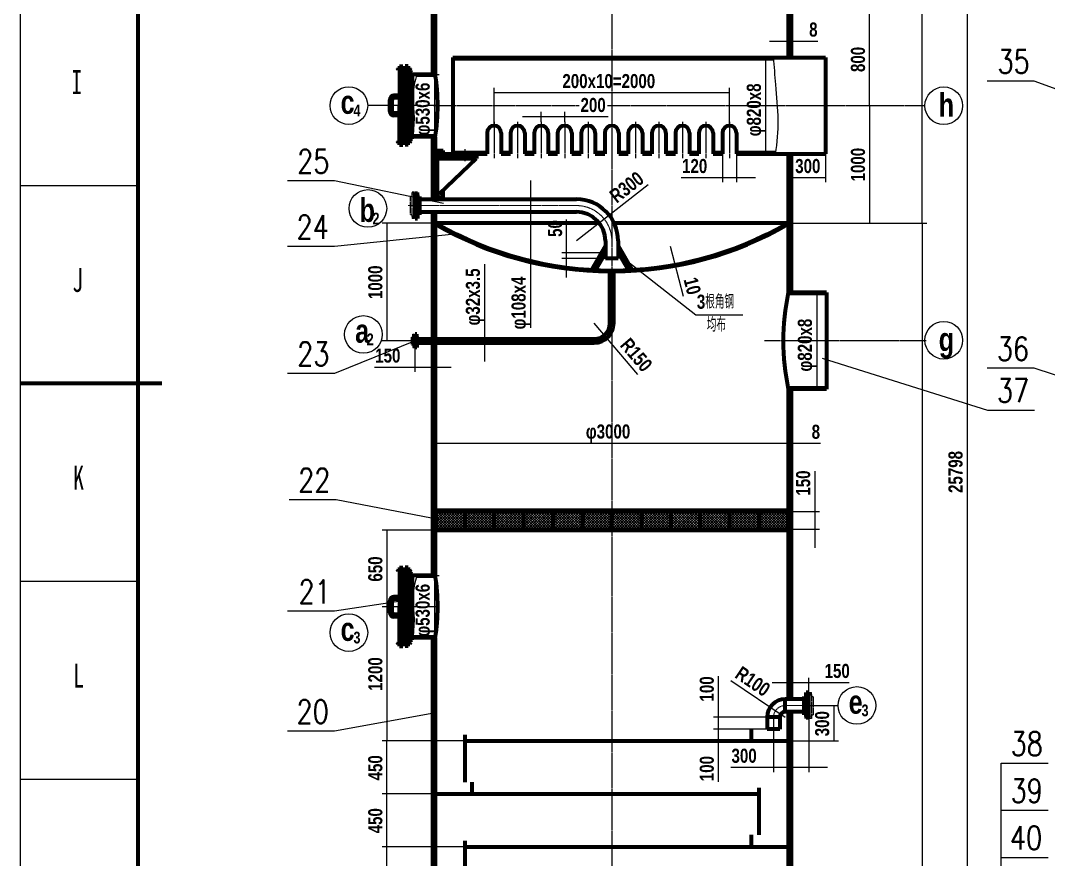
# Model space of a CAD drawing. Header units: millimetres. Extents: x 16 to 23776, y 3 to 33643.
# Drawn here: x 16 to 8751, y 12775 to 19906 of the extents above; entities that cross this region are included whole.
import ezdxf

# ---------------------------------------------------------------- set-up
doc = ezdxf.new("R2010")
doc.units = ezdxf.units.MM
doc.header["$MEASUREMENT"] = 0
doc.linetypes.add('EB_DASH', pattern=[6, 3, -3])
doc.linetypes.add('EB_DASHDOT', pattern=[39, 30, -3, 3, -3])
for name, color, linetype, lineweight in [('CAXA0', 7, 'Continuous', 70), ('CAXA1', 1, 'EB_DASHDOT', 25), ('CAXA2', 6, 'EB_DASH', 25), ('CAXA3', 131, 'Continuous', 25), ('CAXA4', 3, 'Continuous', 25)]:
    doc.layers.add(name, color=color, linetype=linetype, lineweight=lineweight)
doc.styles.add('TitleStyle', font='txt', dxfattribs={"width": 0.8, "bigfont": 'gbcbig.shx'})
doc.styles.add('UserTxtStyle4', font='SIMFANG.TTF', dxfattribs={"width": 0.667})
doc.styles.add('机械', font='bold.shx', dxfattribs={"width": 0.7, "bigfont": 'gbcbig.shx'})

msp = doc.modelspace()

# ---------------------------------------------------------------- linework, layer by layer
at = {"layer": 'CAXA0', "linetype": 'Continuous', "lineweight": 25}
for p, q in [((16.4, 2.8), (16.4, 33642.8)), ((16.4, 18504.8), (1016.4, 18504.8)), ((16.4, 16822.8), (1016.4, 16822.8)), ((16.4, 15140.8), (1016.4, 15140.8)), ((16.4, 13458.8), (1016.4, 13458.8))]:
    msp.add_line(p, q, dxfattribs=at)
at = {"layer": 'CAXA0', "linetype": 'Continuous', "lineweight": 70}
for p, q in [((1016.4, 402.8), (1016.4, 33242.8)), ((3540.4, 21668.4), (3540.4, 19448.4)), ((3690.4, 19593.4), (6856.4, 19593.4)), ((3690.4, 19593.4), (3690.4, 18773.4)), ((3690.4, 19583.4), (6414.5, 19583.4)), ((6856.4, 19593.4), (6856.4, 18773.4)), ((3227.8, 19486.7), (3221.9, 19500.4)), ((3227.5, 19500.4), (3222.5, 19486.1)), ((3237.4, 19518.4), (3263.4, 19518.4)), ((3237.4, 19518.4), (3237.4, 19183.4)), ((3263.4, 19183.4), (3263.4, 19518.4)), ((3309.4, 19518.4), (3283.4, 19518.4)), ((3283.4, 19183.4), (3283.4, 19518.4)), ((3309.4, 19518.4), (3309.4, 19485.9)), ((3309.4, 19485.9), (3309.4, 19183.4)), ((3327.2, 19486.7), (3321.2, 19500.4)), ((3326.8, 19500.4), (3321.9, 19486.1)), ((3263.4, 19464.4), (3269.4, 19464.4)), ((3283.4, 19464.4), (3266.4, 19464.4)), ((3269.4, 19464.4), (3269.4, 19183.4)), ((3276.4, 19464.4), (3276.4, 19183.4)), ((3309.4, 19448.4), (3283.4, 19448.4)), ((3343.4, 19465), (3317.2, 19474.7)), ((3343.4, 19465), (3343.4, 19448.4)), ((3540.4, 19448.4), (3343.4, 19448.4)), ((3343.4, 19448.4), (3343.4, 19183.4)), ((3541.3, 19442.4), (3382.6, 19442.4)), ((3237, 19268.4), (3188.4, 19268.4)), ((3237, 19248.4), (3188.4, 19248.4)), ((3237.4, 18848.4), (3237.4, 19183.4)), ((3263.4, 19183.4), (3263.4, 18848.4)), ((3269.4, 18902.4), (3269.4, 19183.4)), ((3276.4, 18902.4), (3276.4, 19183.4)), ((3283.4, 19183.4), (3283.4, 18848.4)), ((3309.4, 18880.9), (3309.4, 19183.4)), ((3343.4, 18918.4), (3343.4, 19183.4)), ((3237, 19118.4), (3188.4, 19118.4)), ((3237, 19098.4), (3188.4, 19098.4)), ((3227.8, 18880.2), (3221.9, 18866.5)), ((3227.5, 18866.5), (3222.5, 18880.8)), ((3263.4, 18902.4), (3269.4, 18902.4)), ((3283.4, 18902.4), (3266.4, 18902.4)), ((3309.4, 18918.4), (3283.4, 18918.4)), ((3309.4, 18848.4), (3309.4, 18880.9)), ((3343.4, 18901.9), (3317.2, 18892.2)), ((3327.2, 18880.2), (3321.2, 18866.5)), ((3326.8, 18866.5), (3321.9, 18880.8)), ((3540.4, 18918.4), (3343.4, 18918.4)), ((3343.4, 18901.9), (3343.4, 18918.4)), ((3541.3, 18924.4), (3349.8, 18924.4)), ((3980.4, 18952), (3980.4, 18773.4)), ((4100.4, 18952), (4100.4, 18773.4)), ((4180.4, 18952), (4180.4, 18773.4)), ((4300.4, 18952), (4300.4, 18773.4)), ((4380.4, 18952), (4380.4, 18773.4)), ((4500.4, 18952), (4500.4, 18773.4)), ((4580.4, 18952), (4580.4, 18773.4)), ((4700.4, 18952), (4700.4, 18773.4)), ((4780.4, 18952), (4780.4, 18773.4)), ((4900.4, 18952), (4900.4, 18773.4)), ((4980.4, 18952), (4980.4, 18773.4)), ((5100.4, 18952), (5100.4, 18773.4)), ((5180.4, 18952), (5180.4, 18773.4)), ((5300.4, 18952), (5300.4, 18773.4)), ((5380.4, 18952), (5380.4, 18773.4)), ((5500.4, 18952), (5500.4, 18773.4)), ((5580.4, 18952), (5580.4, 18773.4)), ((5700.4, 18952), (5700.4, 18773.4)), ((5780.4, 18952), (5780.4, 18773.4)), ((5900.4, 18952), (5900.4, 18773.4)), ((5980.4, 18952), (5980.4, 18773.4)), ((6100.4, 18952), (6100.4, 18773.4)), ((3237.4, 18848.4), (3263.4, 18848.4)), ((3309.4, 18848.4), (3283.4, 18848.4)), ((3540.4, 18801.1), (3606.6, 18801.1)), ((3556.4, 18801.1), (3556.4, 18401.7)), ((3606.6, 18773.4), (3606.6, 18801.1)), ((3690.4, 18783.4), (3980.4, 18783.4)), ((4100.4, 18783.4), (4180.4, 18783.4)), ((4300.4, 18783.4), (4380.4, 18783.4)), ((4500.4, 18783.4), (4580.4, 18783.4)), ((4700.4, 18783.4), (4780.4, 18783.4)), ((4900.4, 18783.4), (4980.4, 18783.4)), ((5100.4, 18783.4), (5180.4, 18783.4)), ((5300.4, 18783.4), (5380.4, 18783.4)), ((5500.4, 18783.4), (5580.4, 18783.4)), ((5700.4, 18783.4), (5780.4, 18783.4)), ((5900.4, 18783.4), (5980.4, 18783.4)), ((6100.4, 18783.4), (6431.9, 18783.4)), ((3556.4, 18773.4), (3890.4, 18773.4)), ((3556.4, 18753.4), (3890.4, 18753.4)), ((3556.4, 18733.4), (3890.4, 18733.4)), ((3576.4, 18433.4), (3890.4, 18733.4)), ((3690.4, 18773.4), (3980.4, 18773.4)), ((3890.4, 18773.4), (3890.4, 18733.4)), ((4100.4, 18773.4), (4180.4, 18773.4)), ((4300.4, 18773.4), (4380.4, 18773.4)), ((4500.4, 18773.4), (4580.4, 18773.4)), ((4700.4, 18773.4), (4780.4, 18773.4)), ((4900.4, 18773.4), (4980.4, 18773.4)), ((5100.4, 18773.4), (5180.4, 18773.4)), ((5300.4, 18773.4), (5380.4, 18773.4)), ((5500.4, 18773.4), (5580.4, 18773.4)), ((5700.4, 18773.4), (5780.4, 18773.4)), ((5900.4, 18773.4), (5980.4, 18773.4)), ((6100.4, 18773.4), (6856.4, 18773.4)), ((3556.4, 18433.4), (3576.4, 18433.4)), ((3606.6, 18401.7), (3606.6, 18462.3)), ((3606.6, 18401.7), (3540.4, 18401.7)), ((4935.3, 18183.4), (3516.4, 18183.4)), ((3545.4, 18183.4), (3540.4, 18174.8)), ((6564.4, 18183.4), (5061, 18183.4)), ((6535.4, 18183.4), (6540.4, 18174.8)), ((4986.4, 17992.9), (4868, 17787.8)), ((4986.4, 18033.4), (4986.4, 17882.9)), ((5094.4, 18033.4), (5094.4, 17882.9)), ((5094.4, 17992.9), (5212.7, 17787.8)), ((4986.4, 17932.9), (4901.6, 17786.1)), ((5094.4, 17932.9), (5179.1, 17786.1)), ((5094.4, 17882.9), (4986.4, 17882.9)), ((5024.4, 17333.4), (5024.4, 17782.9)), ((5056.4, 17333.4), (5056.4, 17782.9)), ((16.4, 16822.8), (1216.4, 16822.8)), ((3540.4, 15743.4), (6540.4, 15743.4)), ((3540.4, 15733.4), (6540.4, 15733.4)), ((3790.4, 15733.4), (3790.4, 15583.4)), ((4040.4, 15733.4), (4040.4, 15583.4)), ((4290.4, 15733.4), (4290.4, 15583.4)), ((4540.4, 15733.4), (4540.4, 15583.4)), ((4790.4, 15733.4), (4790.4, 15583.4)), ((5040.4, 15583.4), (5040.4, 15733.4)), ((5290.4, 15733.4), (5290.4, 15583.4)), ((5540.4, 15733.4), (5540.4, 15583.4)), ((5790.4, 15733.4), (5790.4, 15583.4)), ((6040.4, 15733.4), (6040.4, 15583.4)), ((6290.4, 15733.4), (6290.4, 15583.4)), ((3540.4, 15583.4), (6540.4, 15583.4)), ((3540.4, 15573.4), (6540.4, 15573.4)), ((3227.8, 15226.2), (3221.9, 15239.8)), ((3227.5, 15239.8), (3222.5, 15225.5)), ((3237.4, 15257.9), (3263.4, 15257.9)), ((3237.4, 15257.9), (3237.4, 14922.9)), ((3263.4, 14922.9), (3263.4, 15257.9)), ((3263.4, 15203.9), (3269.4, 15203.9)), ((3283.4, 15203.9), (3266.4, 15203.9)), ((3269.4, 15203.9), (3269.4, 14922.9)), ((3276.4, 15203.9), (3276.4, 14922.9)), ((3309.4, 15257.9), (3283.4, 15257.9)), ((3283.4, 14922.9), (3283.4, 15257.9)), ((3309.4, 15257.9), (3309.4, 15225.4)), ((3309.4, 15225.4), (3309.4, 14922.9)), ((3343.4, 15204.4), (3317.2, 15214.1)), ((3327.2, 15226.2), (3321.2, 15239.8)), ((3326.8, 15239.8), (3321.9, 15225.5)), ((3343.4, 15204.4), (3343.4, 15187.9)), ((3309.4, 15187.9), (3283.4, 15187.9)), ((3540.4, 15187.9), (3343.4, 15187.9)), ((3343.4, 15187.9), (3343.4, 14922.9)), ((3541.3, 15181.9), (3382.6, 15181.9)), ((3541.3, 15181.9), (3474.9, 15181.9)), ((3237, 15007.9), (3188.4, 15007.9)), ((3237, 14987.9), (3188.4, 14987.9)), ((3237, 14857.9), (3188.4, 14857.9)), ((3237.4, 14587.9), (3237.4, 14922.9)), ((3263.4, 14922.9), (3263.4, 14587.9)), ((3269.4, 14641.9), (3269.4, 14922.9)), ((3276.4, 14641.9), (3276.4, 14922.9)), ((3283.4, 14922.9), (3283.4, 14587.9)), ((3309.4, 14620.4), (3309.4, 14922.9)), ((3343.4, 14657.9), (3343.4, 14922.9)), ((3237, 14837.9), (3188.4, 14837.9)), ((3227.8, 14619.6), (3221.9, 14606)), ((3227.5, 14606), (3222.5, 14620.3)), ((3237.4, 14587.9), (3263.4, 14587.9)), ((3263.4, 14641.9), (3269.4, 14641.9)), ((3283.4, 14641.9), (3266.4, 14641.9)), ((3309.4, 14657.9), (3283.4, 14657.9)), ((3309.4, 14587.9), (3283.4, 14587.9)), ((3309.4, 14587.9), (3309.4, 14620.4)), ((3343.4, 14641.3), (3317.2, 14631.6)), ((3327.2, 14619.6), (3321.2, 14606)), ((3326.8, 14606), (3321.9, 14620.3)), ((3540.4, 14657.9), (3343.4, 14657.9)), ((3343.4, 14641.3), (3343.4, 14657.9)), ((3541.3, 14663.9), (3349.8, 14663.9)), ((3541.3, 14663.9), (3429.4, 14663.9)), ((6514.4, 14029.4), (6514.4, 14137.4)), ((6468.4, 13983.4), (6360.4, 13983.4)), ((6360.4, 13983.4), (6360.4, 13883.4)), ((6468.4, 13983.4), (6468.4, 13883.4)), ((3790.4, 13833.4), (3790.4, 13433.4)), ((6226.7, 13783.4), (6226.7, 13883.4)), ((6468.4, 13883.4), (6360.4, 13883.4)), ((3790.4, 13783.4), (6540.4, 13783.4)), ((3854, 13333.4), (3854, 13433.4)), ((6290.4, 13383.4), (6290.4, 12983.4)), ((3540.4, 13333.4), (6290.4, 13333.4)), ((3790.4, 12933.4), (3790.4, 12533.4)), ((6226.7, 12883.4), (6226.7, 12983.4)), ((3790.4, 12883.4), (6540.4, 12883.4))]:
    msp.add_line(p, q, dxfattribs=at)
at = {"layer": 'CAXA0', "color": 7, "linetype": 'Continuous', "lineweight": 70}
for p, q in [((3516.4, 21668.4), (3516.4, 19448.4)), ((6564.4, 21579.4), (6564.4, 19593.4)), ((3516.4, 18918.4), (3516.4, 18387.4)), ((6564.4, 18773.4), (6564.4, 17593.4)), ((3516.4, 18279.4), (3516.4, 17199.4)), ((6864.4, 17585.4), (6538.6, 17585.4)), ((6864.4, 17593.4), (6540.4, 17593.4)), ((6864.4, 17593.4), (6864.4, 16773.4)), ((3516.4, 17167.4), (3516.4, 15187.9)), ((6864.4, 16781.4), (6538.6, 16781.4)), ((6864.4, 16773.4), (6540.4, 16773.4)), ((6564.4, 16773.4), (6564.4, 14137.4)), ((3516.4, 14657.9), (3516.4, 10698.4)), ((6564.4, 14029.4), (6564.4, 12598.4))]:
    msp.add_line(p, q, dxfattribs=at)
at = {"layer": 'CAXA0'}
for p, q in [((3153.4, 19133.4), (3153.4, 19233.4)), ((3173.4, 19133.4), (3173.4, 19233.4)), ((3368.4, 18223.4), (3368.4, 18443.4)), ((3388.4, 18417.4), (3388.4, 18443.4)), ((3366.4, 18411.4), (3366.4, 18255.4)), ((3368.4, 18411.4), (3366.4, 18411.4)), ((3366.4, 18411.4), (3366.4, 18255.4)), ((3388.4, 18249.4), (3388.4, 18417.4)), ((3394.4, 18411.4), (3406.4, 18411.4)), ((3406.4, 18411.4), (3406.4, 18255.4)), ((3406.4, 18387.4), (4740.4, 18387.4)), ((3366.4, 18255.4), (3368.4, 18255.4)), ((3394.4, 18255.4), (3406.4, 18255.4)), ((3406.4, 18279.4), (4740.4, 18279.4)), ((3368.4, 18223.4), (3388.4, 18223.4)), ((3388.4, 18249.4), (3388.4, 18223.4)), ((3366.4, 17150.9), (3366.4, 17215.9)), ((3366.4, 17150.9), (3366.4, 17215.9)), ((3368.4, 17125.9), (3368.4, 17240.9)), ((3382.4, 17240.9), (3368.4, 17240.9)), ((3382.4, 17219.9), (3382.4, 17240.9)), ((3382.4, 17146.9), (3382.4, 17219.9)), ((3394.4, 17215.9), (3386.4, 17215.9)), ((3394.4, 17150.9), (3394.4, 17215.9)), ((3368.4, 17150.9), (3366.4, 17150.9)), ((3382.4, 17125.9), (3368.4, 17125.9)), ((3382.4, 17146.9), (3382.4, 17125.9)), ((3394.4, 17150.9), (3386.4, 17150.9)), ((3394.4, 17199.4), (4890.4, 17199.4)), ((3394.4, 17167.4), (4890.4, 17167.4)), ((3153.4, 14872.9), (3153.4, 14972.9)), ((3173.4, 14872.9), (3173.4, 14972.9)), ((6674.4, 14005.4), (6674.4, 14161.4)), ((6686.4, 14161.4), (6674.4, 14161.4)), ((6692.4, 14167.4), (6692.4, 14193.4)), ((6712.4, 14193.4), (6692.4, 14193.4)), ((6692.4, 14167.4), (6692.4, 13999.4)), ((6712.4, 14193.4), (6712.4, 13973.4)), ((6714.4, 14161.4), (6712.4, 14161.4)), ((6714.4, 14005.4), (6714.4, 14161.4)), ((6674.4, 14137.4), (6514.4, 14137.4)), ((6674.4, 14029.4), (6514.4, 14029.4)), ((6686.4, 14005.4), (6674.4, 14005.4)), ((6692.4, 13999.4), (6692.4, 13973.4)), ((6712.4, 14005.4), (6714.4, 14005.4))]:
    msp.add_line(p, q, dxfattribs=at)
at = {"layer": 'CAXA0', "linetype": 'Continuous', "lineweight": 40}
for p, q in [((3388.4, 18443.4), (3368.4, 18443.4)), ((3368.4, 17215.9), (3366.4, 17215.9)), ((6692.4, 13973.4), (6712.4, 13973.4))]:
    msp.add_line(p, q, dxfattribs=at)
at = {"layer": 'CAXA0', "color": 0, "linetype": 'Continuous', "lineweight": 25}
for p, q in [((3540.4, 15583.5), (3690.3, 15733.4)), ((3540.4, 15606), (3667.8, 15733.4)), ((3540.4, 15628.4), (3645.4, 15733.4)), ((3540.4, 15650.9), (3622.9, 15733.4)), ((3540.4, 15673.3), (3600.5, 15733.4)), ((3540.4, 15695.8), (3578, 15733.4)), ((3540.4, 15718.2), (3555.6, 15733.4)), ((3684, 15583.4), (3540.4, 15727.1)), ((3706.5, 15583.4), (3556.5, 15733.4)), ((3562.7, 15583.4), (3712.7, 15733.4)), ((3728.9, 15583.4), (3578.9, 15733.4)), ((3585.2, 15583.4), (3735.2, 15733.4)), ((3751.4, 15583.4), (3601.4, 15733.4)), ((3607.6, 15583.4), (3757.6, 15733.4)), ((3773.8, 15583.4), (3623.8, 15733.4)), ((3630.1, 15583.4), (3780.1, 15733.4)), ((3790.4, 15589.4), (3646.3, 15733.4)), ((3790.4, 15611.8), (3668.7, 15733.4)), ((3790.4, 15634.3), (3691.2, 15733.4)), ((3790.4, 15656.7), (3713.6, 15733.4)), ((3790.4, 15679.2), (3736.1, 15733.4)), ((3790.4, 15701.6), (3758.5, 15733.4)), ((3790.4, 15724.1), (3781, 15733.4)), ((3790.4, 15586.6), (3937.2, 15733.4)), ((3790.4, 15609), (3914.8, 15733.4)), ((3790.4, 15631.5), (3892.3, 15733.4)), ((3790.4, 15653.9), (3869.9, 15733.4)), ((3790.4, 15676.4), (3847.4, 15733.4)), ((3790.4, 15698.8), (3825, 15733.4)), ((3790.4, 15721.3), (3802.5, 15733.4)), ((3931, 15583.4), (3790.4, 15724.1)), ((3953.4, 15583.4), (3803.4, 15733.4)), ((3809.7, 15583.4), (3959.7, 15733.4)), ((3975.9, 15583.4), (3825.9, 15733.4)), ((3832.1, 15583.4), (3982.1, 15733.4)), ((3998.3, 15583.4), (3848.3, 15733.4)), ((3854.6, 15583.4), (4004.6, 15733.4)), ((4020.8, 15583.4), (3870.8, 15733.4)), ((3877, 15583.4), (4027, 15733.4)), ((4040.4, 15586.3), (3893.2, 15733.4)), ((3899.5, 15583.4), (4040.4, 15724.3)), ((4040.4, 15608.8), (3915.7, 15733.4)), ((4040.4, 15631.2), (3938.1, 15733.4)), ((4040.4, 15653.7), (3960.6, 15733.4)), ((4040.4, 15676.1), (3983, 15733.4)), ((4040.4, 15698.6), (4005.5, 15733.4)), ((4040.4, 15721), (4027.9, 15733.4)), ((4040.4, 15589.6), (4184.2, 15733.4)), ((4040.4, 15612.1), (4161.7, 15733.4)), ((4040.4, 15634.5), (4139.3, 15733.4)), ((4040.4, 15657), (4116.8, 15733.4)), ((4040.4, 15679.4), (4094.4, 15733.4)), ((4040.4, 15701.9), (4071.9, 15733.4)), ((4040.4, 15724.3), (4049.5, 15733.4)), ((4200.4, 15583.4), (4050.4, 15733.4)), ((4056.6, 15583.4), (4206.6, 15733.4)), ((4222.8, 15583.4), (4072.8, 15733.4)), ((4079.1, 15583.4), (4229.1, 15733.4)), ((4245.3, 15583.4), (4095.3, 15733.4)), ((4101.5, 15583.4), (4251.5, 15733.4)), ((4267.7, 15583.4), (4117.7, 15733.4)), ((4124, 15583.4), (4274, 15733.4)), ((4290.2, 15583.4), (4140.2, 15733.4)), ((4146.4, 15583.4), (4290.4, 15727.4)), ((4290.4, 15605.7), (4162.6, 15733.4)), ((4290.4, 15628.2), (4185.1, 15733.4)), ((4290.4, 15650.6), (4207.5, 15733.4)), ((4290.4, 15673.1), (4230, 15733.4)), ((4290.4, 15695.5), (4252.4, 15733.4)), ((4290.4, 15718), (4274.9, 15733.4)), ((4290.4, 15592.7), (4431.1, 15733.4)), ((4290.4, 15615.1), (4408.7, 15733.4)), ((4290.4, 15637.6), (4386.2, 15733.4)), ((4290.4, 15660), (4363.8, 15733.4)), ((4290.4, 15682.5), (4341.3, 15733.4)), ((4290.4, 15704.9), (4318.9, 15733.4)), ((4290.4, 15727.4), (4296.4, 15733.4)), ((4447.3, 15583.4), (4297.3, 15733.4)), ((4303.6, 15583.4), (4453.6, 15733.4)), ((4469.8, 15583.4), (4319.8, 15733.4)), ((4326, 15583.4), (4476, 15733.4)), ((4492.2, 15583.4), (4342.2, 15733.4)), ((4348.5, 15583.4), (4498.5, 15733.4)), ((4514.7, 15583.4), (4364.7, 15733.4)), ((4370.9, 15583.4), (4520.9, 15733.4)), ((4537.1, 15583.4), (4387.1, 15733.4)), ((4393.4, 15583.4), (4540.4, 15730.4)), ((4540.4, 15602.7), (4409.6, 15733.4)), ((4540.4, 15625.1), (4432.1, 15733.4)), ((4540.4, 15647.6), (4454.5, 15733.4)), ((4540.4, 15670), (4477, 15733.4)), ((4540.4, 15692.5), (4499.4, 15733.4)), ((4540.4, 15714.9), (4521.9, 15733.4)), ((4540.4, 15595.7), (4678.1, 15733.4)), ((4540.4, 15618.2), (4655.6, 15733.4)), ((4540.4, 15640.6), (4633.2, 15733.4)), ((4540.4, 15663.1), (4610.7, 15733.4)), ((4540.4, 15685.5), (4588.3, 15733.4)), ((4540.4, 15708), (4565.8, 15733.4)), ((4540.4, 15730.4), (4543.4, 15733.4)), ((4694.3, 15583.4), (4544.3, 15733.4)), ((4550.5, 15583.4), (4700.5, 15733.4)), ((4716.8, 15583.4), (4566.8, 15733.4)), ((4573, 15583.4), (4723, 15733.4)), ((4739.2, 15583.4), (4589.2, 15733.4)), ((4595.4, 15583.4), (4745.4, 15733.4)), ((4761.7, 15583.4), (4611.7, 15733.4)), ((4617.9, 15583.4), (4767.9, 15733.4)), ((4784.1, 15583.4), (4634.1, 15733.4)), ((4640.3, 15583.4), (4790.3, 15733.4)), ((4790.4, 15599.6), (4656.6, 15733.4)), ((4790.4, 15622.1), (4679, 15733.4)), ((4790.4, 15644.5), (4701.5, 15733.4)), ((4790.4, 15667), (4723.9, 15733.4)), ((4790.4, 15689.5), (4746.4, 15733.4)), ((4790.4, 15711.9), (4768.8, 15733.4)), ((4790.4, 15598.7), (4925.1, 15733.4)), ((4790.4, 15621.2), (4902.6, 15733.4)), ((4790.4, 15643.6), (4880.2, 15733.4)), ((4790.4, 15666.1), (4857.7, 15733.4)), ((4790.4, 15688.5), (4835.3, 15733.4)), ((4790.4, 15711), (4812.8, 15733.4)), ((4941.3, 15583.4), (4791.3, 15733.4)), ((4797.5, 15583.4), (4947.5, 15733.4)), ((4963.7, 15583.4), (4813.7, 15733.4)), ((4820, 15583.4), (4970, 15733.4)), ((4986.2, 15583.4), (4836.2, 15733.4)), ((4842.4, 15583.4), (4992.4, 15733.4)), ((5008.6, 15583.4), (4858.6, 15733.4)), ((4864.9, 15583.4), (5014.9, 15733.4)), ((5031.1, 15583.4), (4881.1, 15733.4)), ((4887.3, 15583.4), (5037.3, 15733.4)), ((5040.4, 15596.6), (4903.5, 15733.4)), ((5040.4, 15619.1), (4926, 15733.4)), ((5040.4, 15641.5), (4948.4, 15733.4)), ((5040.4, 15664), (4970.9, 15733.4)), ((5040.4, 15686.4), (4993.3, 15733.4)), ((5040.4, 15708.9), (5015.8, 15733.4)), ((5040.4, 15731.3), (5038.2, 15733.4)), ((5040.4, 15646.7), (5127.1, 15733.4)), ((5040.4, 15669.1), (5104.7, 15733.4)), ((5040.4, 15691.6), (5082.2, 15733.4)), ((5040.4, 15714), (5059.8, 15733.4)), ((5040.4, 15624.2), (5149.6, 15733.4)), ((5040.4, 15601.8), (5172, 15733.4)), ((5188.2, 15583.4), (5040.4, 15731.3)), ((5044.5, 15583.4), (5194.5, 15733.4)), ((5210.7, 15583.4), (5060.7, 15733.4)), ((5066.9, 15583.4), (5216.9, 15733.4)), ((5233.1, 15583.4), (5083.1, 15733.4)), ((5089.4, 15583.4), (5239.4, 15733.4)), ((5255.6, 15583.4), (5105.6, 15733.4)), ((5111.8, 15583.4), (5261.8, 15733.4)), ((5278, 15583.4), (5128, 15733.4)), ((5134.3, 15583.4), (5284.3, 15733.4)), ((5290.4, 15593.6), (5150.5, 15733.4)), ((5290.4, 15616), (5172.9, 15733.4)), ((5290.4, 15638.5), (5195.4, 15733.4)), ((5290.4, 15660.9), (5217.8, 15733.4)), ((5290.4, 15683.4), (5240.3, 15733.4)), ((5290.4, 15705.8), (5262.7, 15733.4)), ((5290.4, 15728.3), (5285.2, 15733.4)), ((5290.4, 15717.1), (5306.7, 15733.4)), ((5290.4, 15694.6), (5329.2, 15733.4)), ((5290.4, 15672.2), (5351.6, 15733.4)), ((5290.4, 15649.7), (5374.1, 15733.4)), ((5290.4, 15627.3), (5396.5, 15733.4)), ((5290.4, 15604.8), (5419, 15733.4)), ((5435.2, 15583.4), (5290.4, 15728.3)), ((5291.4, 15583.4), (5441.4, 15733.4)), ((5457.6, 15583.4), (5307.6, 15733.4)), ((5313.9, 15583.4), (5463.9, 15733.4)), ((5480.1, 15583.4), (5330.1, 15733.4)), ((5336.3, 15583.4), (5486.3, 15733.4)), ((5502.5, 15583.4), (5352.5, 15733.4)), ((5358.8, 15583.4), (5508.8, 15733.4)), ((5525, 15583.4), (5375, 15733.4)), ((5381.2, 15583.4), (5531.2, 15733.4)), ((5540.4, 15590.5), (5397.4, 15733.4)), ((5540.4, 15613), (5419.9, 15733.4)), ((5540.4, 15635.4), (5442.3, 15733.4)), ((5540.4, 15657.9), (5464.8, 15733.4)), ((5540.4, 15680.3), (5487.2, 15733.4)), ((5540.4, 15702.8), (5509.7, 15733.4)), ((5540.4, 15725.2), (5532.1, 15733.4)), ((5540.4, 15720.1), (5553.7, 15733.4)), ((5540.4, 15697.7), (5576.1, 15733.4)), ((5540.4, 15675.2), (5598.6, 15733.4)), ((5540.4, 15652.8), (5621, 15733.4)), ((5540.4, 15630.3), (5643.5, 15733.4)), ((5540.4, 15607.9), (5665.9, 15733.4)), ((5540.4, 15585.4), (5688.4, 15733.4)), ((5682.1, 15583.4), (5540.4, 15725.2)), ((5704.6, 15583.4), (5554.6, 15733.4)), ((5560.8, 15583.4), (5710.8, 15733.4)), ((5727, 15583.4), (5577, 15733.4)), ((5583.3, 15583.4), (5733.3, 15733.4)), ((5749.5, 15583.4), (5599.5, 15733.4)), ((5605.7, 15583.4), (5755.7, 15733.4)), ((5771.9, 15583.4), (5621.9, 15733.4)), ((5628.2, 15583.4), (5778.2, 15733.4)), ((5790.4, 15587.5), (5644.4, 15733.4)), ((5650.6, 15583.4), (5790.4, 15723.2)), ((5790.4, 15609.9), (5666.8, 15733.4)), ((5790.4, 15632.4), (5689.3, 15733.4)), ((5790.4, 15654.8), (5711.7, 15733.4)), ((5790.4, 15677.3), (5734.2, 15733.4)), ((5790.4, 15699.7), (5756.6, 15733.4)), ((5790.4, 15722.2), (5779.1, 15733.4)), ((5790.4, 15723.2), (5800.6, 15733.4)), ((5790.4, 15700.7), (5823.1, 15733.4)), ((5790.4, 15678.3), (5845.5, 15733.4)), ((5790.4, 15655.8), (5868, 15733.4)), ((5790.4, 15633.4), (5890.4, 15733.4)), ((5790.4, 15610.9), (5912.9, 15733.4)), ((5790.4, 15588.5), (5935.3, 15733.4)), ((5929.1, 15583.4), (5790.4, 15722.2)), ((5951.5, 15583.4), (5801.5, 15733.4)), ((5807.8, 15583.4), (5957.8, 15733.4)), ((5974, 15583.4), (5824, 15733.4)), ((5830.2, 15583.4), (5980.2, 15733.4)), ((5996.4, 15583.4), (5846.4, 15733.4)), ((5852.7, 15583.4), (6002.7, 15733.4)), ((6018.9, 15583.4), (5868.9, 15733.4)), ((5875.1, 15583.4), (6025.1, 15733.4)), ((6040.4, 15584.4), (5891.3, 15733.4)), ((5897.6, 15583.4), (6040.4, 15726.2)), ((6040.4, 15606.9), (5913.8, 15733.4)), ((6040.4, 15629.3), (5936.2, 15733.4)), ((6040.4, 15651.8), (5958.7, 15733.4)), ((6040.4, 15674.2), (5981.1, 15733.4)), ((6040.4, 15696.7), (6003.6, 15733.4)), ((6040.4, 15719.1), (6026, 15733.4)), ((6040.4, 15726.2), (6047.6, 15733.4)), ((6040.4, 15703.8), (6070, 15733.4)), ((6040.4, 15681.3), (6092.5, 15733.4)), ((6040.4, 15658.9), (6114.9, 15733.4)), ((6040.4, 15636.4), (6137.4, 15733.4)), ((6040.4, 15614), (6159.8, 15733.4)), ((6040.4, 15591.5), (6182.3, 15733.4)), ((6198.5, 15583.4), (6048.5, 15733.4)), ((6054.7, 15583.4), (6204.7, 15733.4)), ((6220.9, 15583.4), (6070.9, 15733.4)), ((6077.2, 15583.4), (6227.2, 15733.4)), ((6243.4, 15583.4), (6093.4, 15733.4)), ((6099.6, 15583.4), (6249.6, 15733.4)), ((6265.8, 15583.4), (6115.8, 15733.4)), ((6122.1, 15583.4), (6272.1, 15733.4)), ((6288.3, 15583.4), (6138.3, 15733.4)), ((6144.5, 15583.4), (6290.4, 15729.3)), ((6290.4, 15603.8), (6160.7, 15733.4)), ((6290.4, 15626.3), (6183.2, 15733.4)), ((6290.4, 15648.7), (6205.7, 15733.4)), ((6290.4, 15671.2), (6228.1, 15733.4)), ((6290.4, 15693.6), (6250.6, 15733.4)), ((6290.4, 15716.1), (6273, 15733.4)), ((6290.4, 15729.3), (6294.5, 15733.4)), ((6290.4, 15706.8), (6317, 15733.4)), ((6290.4, 15684.4), (6339.4, 15733.4)), ((6290.4, 15661.9), (6361.9, 15733.4)), ((6290.4, 15639.5), (6384.3, 15733.4)), ((6290.4, 15617), (6406.8, 15733.4)), ((6290.4, 15594.6), (6429.2, 15733.4)), ((6445.5, 15583.4), (6295.5, 15733.4)), ((6301.7, 15583.4), (6451.7, 15733.4)), ((6467.9, 15583.4), (6317.9, 15733.4)), ((6324.1, 15583.4), (6474.1, 15733.4)), ((6490.4, 15583.4), (6340.4, 15733.4)), ((6346.6, 15583.4), (6496.6, 15733.4)), ((6512.8, 15583.4), (6362.8, 15733.4)), ((6369, 15583.4), (6519, 15733.4)), ((6535.3, 15583.4), (6385.3, 15733.4)), ((6391.5, 15583.4), (6540.4, 15732.3)), ((6540.4, 15600.8), (6407.7, 15733.4)), ((6540.4, 15623.2), (6430.2, 15733.4)), ((6540.4, 15645.7), (6452.6, 15733.4)), ((6540.4, 15668.2), (6475.1, 15733.4)), ((6540.4, 15690.6), (6497.5, 15733.4)), ((6540.4, 15713.1), (6520, 15733.4)), ((3661.6, 15583.4), (3540.4, 15704.7)), ((3639.1, 15583.4), (3540.4, 15682.2)), ((3616.7, 15583.4), (3540.4, 15659.8)), ((3594.2, 15583.4), (3540.4, 15637.3)), ((3652.5, 15583.4), (3790.4, 15721.3)), ((3675, 15583.4), (3790.4, 15698.8)), ((3697.4, 15583.4), (3790.4, 15676.4)), ((3719.9, 15583.4), (3790.4, 15653.9)), ((3908.5, 15583.4), (3790.4, 15701.6)), ((3886.1, 15583.4), (3790.4, 15679.2)), ((3863.6, 15583.4), (3790.4, 15656.7)), ((3921.9, 15583.4), (4040.4, 15701.9)), ((3944.4, 15583.4), (4040.4, 15679.4)), ((3966.8, 15583.4), (4040.4, 15657)), ((3989.3, 15583.4), (4040.4, 15634.5)), ((4177.9, 15583.4), (4040.4, 15721)), ((4155.5, 15583.4), (4040.4, 15698.6)), ((4133, 15583.4), (4040.4, 15676.1)), ((4110.6, 15583.4), (4040.4, 15653.7)), ((4168.9, 15583.4), (4290.4, 15704.9)), ((4191.3, 15583.4), (4290.4, 15682.5)), ((4213.8, 15583.4), (4290.4, 15660)), ((4236.2, 15583.4), (4290.4, 15637.6)), ((4424.9, 15583.4), (4290.4, 15718)), ((4402.4, 15583.4), (4290.4, 15695.5)), ((4380, 15583.4), (4290.4, 15673.1)), ((4357.5, 15583.4), (4290.4, 15650.6)), ((4415.8, 15583.4), (4540.4, 15708)), ((4438.3, 15583.4), (4540.4, 15685.5)), ((4460.7, 15583.4), (4540.4, 15663.1)), ((4483.2, 15583.4), (4540.4, 15640.6)), ((4671.9, 15583.4), (4540.4, 15714.9)), ((4649.4, 15583.4), (4540.4, 15692.5)), ((4627, 15583.4), (4540.4, 15670)), ((4604.5, 15583.4), (4540.4, 15647.6)), ((4662.8, 15583.4), (4790.4, 15711)), ((4685.3, 15583.4), (4790.4, 15688.5)), ((4707.7, 15583.4), (4790.4, 15666.1)), ((4730.2, 15583.4), (4790.4, 15643.6)), ((4918.8, 15583.4), (4790.4, 15711.9)), ((4896.4, 15583.4), (4790.4, 15689.5)), ((4873.9, 15583.4), (4790.4, 15667)), ((4851.5, 15583.4), (4790.4, 15644.5)), ((4909.8, 15583.4), (5040.4, 15714)), ((4932.2, 15583.4), (5040.4, 15691.6)), ((4954.7, 15583.4), (5040.4, 15669.1)), ((4977.1, 15583.4), (5040.4, 15646.7)), ((5165.8, 15583.4), (5040.4, 15708.9)), ((5143.3, 15583.4), (5040.4, 15686.4)), ((5120.9, 15583.4), (5040.4, 15664)), ((5098.4, 15583.4), (5040.4, 15641.5)), ((5156.7, 15583.4), (5290.4, 15717.1)), ((5179.2, 15583.4), (5290.4, 15694.6)), ((5201.6, 15583.4), (5290.4, 15672.2)), ((5224.1, 15583.4), (5290.4, 15649.7)), ((5412.7, 15583.4), (5290.4, 15705.8)), ((5390.3, 15583.4), (5290.4, 15683.4)), ((5367.8, 15583.4), (5290.4, 15660.9)), ((5345.4, 15583.4), (5290.4, 15638.5)), ((5403.7, 15583.4), (5540.4, 15720.1)), ((5426.1, 15583.4), (5540.4, 15697.7)), ((5448.6, 15583.4), (5540.4, 15675.2)), ((5471, 15583.4), (5540.4, 15652.8)), ((5659.7, 15583.4), (5540.4, 15702.8)), ((5637.2, 15583.4), (5540.4, 15680.3)), ((5614.8, 15583.4), (5540.4, 15657.9)), ((5592.3, 15583.4), (5540.4, 15635.4)), ((5673.1, 15583.4), (5790.4, 15700.7)), ((5695.5, 15583.4), (5790.4, 15678.3)), ((5718, 15583.4), (5790.4, 15655.8)), ((5906.6, 15583.4), (5790.4, 15699.7)), ((5884.2, 15583.4), (5790.4, 15677.3)), ((5861.7, 15583.4), (5790.4, 15654.8)), ((5920, 15583.4), (6040.4, 15703.8)), ((5942.5, 15583.4), (6040.4, 15681.3)), ((5964.9, 15583.4), (6040.4, 15658.9)), ((5987.4, 15583.4), (6040.4, 15636.4)), ((6176, 15583.4), (6040.4, 15719.1)), ((6153.6, 15583.4), (6040.4, 15696.7)), ((6131.1, 15583.4), (6040.4, 15674.2)), ((6108.7, 15583.4), (6040.4, 15651.8)), ((6167, 15583.4), (6290.4, 15706.8)), ((6189.4, 15583.4), (6290.4, 15684.4)), ((6211.9, 15583.4), (6290.4, 15661.9)), ((6234.3, 15583.4), (6290.4, 15639.5)), ((6423, 15583.4), (6290.4, 15716.1)), ((6400.6, 15583.4), (6290.4, 15693.6)), ((6378.1, 15583.4), (6290.4, 15671.2)), ((6355.7, 15583.4), (6290.4, 15648.7)), ((6414, 15583.4), (6540.4, 15709.9)), ((6436.4, 15583.4), (6540.4, 15687.4)), ((6458.9, 15583.4), (6540.4, 15664.9)), ((6481.3, 15583.4), (6540.4, 15642.5)), ((3571.8, 15583.4), (3540.4, 15614.9)), ((3549.3, 15583.4), (3540.4, 15592.4)), ((3742.3, 15583.4), (3790.4, 15631.5)), ((3764.8, 15583.4), (3790.4, 15609)), ((3787.2, 15583.4), (3790.4, 15586.6)), ((3841.2, 15583.4), (3790.4, 15634.3)), ((3818.7, 15583.4), (3790.4, 15611.8)), ((3796.3, 15583.4), (3790.4, 15589.4)), ((4011.7, 15583.4), (4040.4, 15612.1)), ((4034.2, 15583.4), (4040.4, 15589.6)), ((4088.1, 15583.4), (4040.4, 15631.2)), ((4065.7, 15583.4), (4040.4, 15608.8)), ((4043.2, 15583.4), (4040.4, 15586.3)), ((4258.7, 15583.4), (4290.4, 15615.1)), ((4281.1, 15583.4), (4290.4, 15592.7)), ((4335.1, 15583.4), (4290.4, 15628.2)), ((4312.6, 15583.4), (4290.4, 15605.7)), ((4505.6, 15583.4), (4540.4, 15618.2)), ((4528.1, 15583.4), (4540.4, 15595.7)), ((4582.1, 15583.4), (4540.4, 15625.1)), ((4559.6, 15583.4), (4540.4, 15602.7)), ((4752.6, 15583.4), (4790.4, 15621.2)), ((4775.1, 15583.4), (4790.4, 15598.7)), ((4829, 15583.4), (4790.4, 15622.1)), ((4806.6, 15583.4), (4790.4, 15599.6)), ((4999.6, 15583.4), (5040.4, 15624.2)), ((5022, 15583.4), (5040.4, 15601.8)), ((5076, 15583.4), (5040.4, 15619.1)), ((5053.5, 15583.4), (5040.4, 15596.6)), ((5246.5, 15583.4), (5290.4, 15627.3)), ((5269, 15583.4), (5290.4, 15604.8)), ((5322.9, 15583.4), (5290.4, 15616)), ((5300.5, 15583.4), (5290.4, 15593.6)), ((5493.5, 15583.4), (5540.4, 15630.3)), ((5515.9, 15583.4), (5540.4, 15607.9)), ((5538.4, 15583.4), (5540.4, 15585.4)), ((5569.9, 15583.4), (5540.4, 15613)), ((5547.4, 15583.4), (5540.4, 15590.5)), ((5740.4, 15583.4), (5790.4, 15633.4)), ((5762.9, 15583.4), (5790.4, 15610.9)), ((5785.3, 15583.4), (5790.4, 15588.5)), ((5839.3, 15583.4), (5790.4, 15632.4)), ((5816.8, 15583.4), (5790.4, 15609.9)), ((5794.4, 15583.4), (5790.4, 15587.5)), ((6009.8, 15583.4), (6040.4, 15614)), ((6032.3, 15583.4), (6040.4, 15591.5)), ((6086.2, 15583.4), (6040.4, 15629.3)), ((6063.8, 15583.4), (6040.4, 15606.9)), ((6041.3, 15583.4), (6040.4, 15584.4)), ((6256.8, 15583.4), (6290.4, 15617)), ((6279.2, 15583.4), (6290.4, 15594.6)), ((6333.2, 15583.4), (6290.4, 15626.3)), ((6310.7, 15583.4), (6290.4, 15603.8)), ((6503.8, 15583.4), (6540.4, 15620)), ((6526.2, 15583.4), (6540.4, 15597.6))]:
    msp.add_line(p, q, dxfattribs=at)
at = {"layer": 'CAXA0', "linetype": 'Continuous', "lineweight": 70}
for centre, radius, start, end in [((3321.4, 19485.9), 12, 180, 249.66557), ((1890, 19183.4), 1671.5, 350.8777, 9.1223), ((3188.4, 19233.4), 35, 90, 180), ((3188.4, 19233.4), 15, 90, 180), ((3188.4, 19133.4), 35, 180, 270), ((3188.4, 19133.4), 15, 180, 270), ((4040.4, 18952), 60, 0, 180), ((4240.4, 18952), 60, 0, 180), ((4440.4, 18952), 60, 0, 180), ((4640.4, 18952), 60, 0, 180), ((4840.4, 18952), 60, 0, 180), ((5040.4, 18952), 60, 0, 180), ((5240.4, 18952), 60, 0, 180), ((5440.4, 18952), 60, 0, 180), ((5640.4, 18952), 60, 0, 180), ((5840.4, 18952), 60, 0, 180), ((6040.4, 18952), 60, 0, 180), ((3321.4, 18880.9), 12, 110.33443, 180), ((4740.4, 18033.4), 354, 0, 90), ((4740.4, 18033.4), 246, 0, 90), ((5040.4, 20772.9), 3000, 240, 269.69442), ((5040.4, 20772.9), 2990, 240, 300), ((5040.4, 20772.9), 3000, 270.30558, 300), ((4890.4, 17333.4), 134, 270, 0), ((4890.4, 17333.4), 166, 270, 0), ((3321.4, 15225.4), 12, 180, 249.66557), ((1890, 14922.9), 1671.5, 350.8777, 9.1223), ((3188.4, 14972.9), 35, 90, 180), ((3188.4, 14972.9), 15, 90, 180), ((3188.4, 14872.9), 35, 180, 270), ((3188.4, 14872.9), 15, 180, 270), ((3321.4, 14620.4), 12, 110.33443, 180), ((6514.4, 13983.4), 154, 90, 180), ((6514.4, 13983.4), 46, 90, 180)]:
    msp.add_arc(centre, radius, start, end, dxfattribs=at)
at = {"layer": 'CAXA0'}
for centre, radius, start, end in [((3394.4, 18417.4), 6, 180, 270), ((3394.4, 18249.4), 6, 90, 180), ((3386.4, 17219.9), 4, 180, 270), ((3386.4, 17146.9), 4, 90, 180), ((6686.4, 14167.4), 6, 270, 0), ((6686.4, 13999.4), 6, 0, 90)]:
    msp.add_arc(centre, radius, start, end, dxfattribs=at)
at = {"layer": 'CAXA0', "color": 7, "linetype": 'Continuous', "lineweight": 70}
msp.add_arc((8411.7, 17183.4), 1915.7, 167.64194, 192.35806, dxfattribs=at)
at = {"layer": 'CAXA1', "linetype": 'EB_DASHDOT', "lineweight": 25}
for p, q in [((5040.4, 29360.8), (5040.4, 3066.3)), ((3335, 19493.4), (3211.2, 19493.4)), ((3188.4, 19258.4), (3237, 19258.4)), ((3413.9, 19183.4), (2973, 19183.4)), ((3567.7, 19183.4), (3456.3, 19183.4)), ((3524.4, 19183.4), (4766.2, 19183.4)), ((5002.9, 19183.4), (7701.3, 19183.4)), ((3188.4, 19108.4), (3237, 19108.4)), ((4040.4, 19044.4), (4040.4, 18735.7)), ((4240.4, 19044.4), (4240.4, 18735.7)), ((4440.4, 19044.4), (4440.4, 18735.7)), ((4640.4, 19044.4), (4640.4, 18735.7)), ((4840.4, 19044.4), (4840.4, 18735.7)), ((5240.4, 19044.4), (5240.4, 18735.7)), ((5440.4, 19044.4), (5440.4, 18735.7)), ((5640.4, 19044.4), (5640.4, 18735.7)), ((5840.4, 19044.4), (5840.4, 18735.7)), ((6040.4, 19044.4), (6040.4, 18735.7)), ((3335, 18873.4), (3211.2, 18873.4)), ((3790.4, 18812.4), (3790.4, 18710.9)), ((7711.6, 17183.4), (6339.3, 17183.4)), ((3335, 15232.9), (3211.2, 15232.9)), ((3188.4, 14997.9), (3237, 14997.9)), ((3413.9, 14922.9), (3157.2, 14922.9)), ((3567.7, 14922.9), (3456.3, 14922.9)), ((3188.4, 14847.9), (3237, 14847.9)), ((3335, 14612.9), (3211.2, 14612.9))]:
    msp.add_line(p, q, dxfattribs=at)
at = {"layer": 'CAXA1', "color": 7, "linetype": 'Continuous', "lineweight": 70}
for p, q in [((6540.4, 21579.4), (6540.4, 19593.4)), ((3540.4, 18918.4), (3540.4, 18387.4)), ((6540.4, 18773.4), (6540.4, 17593.4)), ((3540.4, 18279.4), (3540.4, 17199.4)), ((3540.4, 17167.4), (3540.4, 15187.9)), ((6540.4, 16773.4), (6540.4, 14137.4)), ((3540.4, 14657.9), (3540.4, 10698.4)), ((6540.4, 14029.4), (6540.4, 12598.4))]:
    msp.add_line(p, q, dxfattribs=at)
at = {"layer": 'CAXA1'}
for p, q in [((3163.4, 19133.4), (3163.4, 19233.4)), ((3163.4, 14872.9), (3163.4, 14972.9))]:
    msp.add_line(p, q, dxfattribs=at)
at = {"layer": 'CAXA1', "linetype": 'EB_DASHDOT', "lineweight": 13}
for p, q in [((3370.9, 18423.4), (3339.1, 18423.4)), ((3361.8, 18423.4), (3393.6, 18423.4)), ((3310.8, 18333.4), (4740.4, 18333.4)), ((3393.6, 18243.4), (3337.4, 18243.4)), ((3368.4, 17225.9), (3347.8, 17225.9)), ((3364.3, 17225.9), (3384.9, 17225.9)), ((3347.1, 17140.9), (3371, 17140.9)), ((3385.6, 17140.9), (3361.7, 17140.9)), ((3361.8, 17183.4), (4890.4, 17183.4)), ((6687.1, 14173.4), (6718.9, 14173.4)), ((6741.6, 14173.4), (6709.8, 14173.4)), ((6724.6, 14083.4), (6514.4, 14083.4)), ((6414.4, 13983.4), (6414.4, 13883.4)), ((6718.9, 13993.4), (6687.1, 13993.4)), ((6709.8, 13993.4), (6741.6, 13993.4))]:
    msp.add_line(p, q, dxfattribs=at)
at = {"layer": 'CAXA1', "linetype": 'EB_DASHDOT', "lineweight": 25}
for centre, start, end in [((3188.4, 19233.4), 90, 180), ((3188.4, 19133.4), 180, 270), ((3188.4, 14972.9), 90, 180), ((3188.4, 14872.9), 180, 270)]:
    msp.add_arc(centre, 25, start, end, dxfattribs=at)
at = {"layer": 'CAXA1', "linetype": 'EB_DASHDOT', "lineweight": 13}
for centre, radius, start, end in [((4740.4, 18033.4), 300, 0, 90), ((4890.4, 17333.4), 150, 270, 0), ((6514.4, 13983.4), 100, 90, 180)]:
    msp.add_arc(centre, radius, start, end, dxfattribs=at)
at = {"layer": 'CAXA2'}
for p, q in [((3344.4, 18417.4), (3344.4, 18443.4)), ((3364.4, 18223.4), (3364.4, 18443.4)), ((3326.4, 18411.4), (3326.4, 18255.4)), ((3338.4, 18411.4), (3326.4, 18411.4)), ((3344.4, 18249.4), (3344.4, 18417.4)), ((3364.4, 18411.4), (3366.4, 18411.4)), ((3338.4, 18255.4), (3326.4, 18255.4)), ((3366.4, 18255.4), (3364.4, 18255.4)), ((3344.4, 18249.4), (3344.4, 18223.4)), ((3364.4, 18223.4), (3344.4, 18223.4)), ((3338.4, 17150.9), (3338.4, 17215.9)), ((3338.4, 17215.9), (3346.4, 17215.9)), ((3350.4, 17219.9), (3350.4, 17240.9)), ((3350.4, 17240.9), (3364.4, 17240.9)), ((3350.4, 17146.9), (3350.4, 17219.9)), ((3364.4, 17125.9), (3364.4, 17240.9)), ((3338.4, 17150.9), (3346.4, 17150.9)), ((3350.4, 17146.9), (3350.4, 17125.9)), ((3350.4, 17125.9), (3364.4, 17125.9)), ((3364.4, 17150.9), (3366.4, 17150.9)), ((6714.4, 14161.4), (6716.4, 14161.4)), ((6716.4, 14193.4), (6716.4, 13973.4)), ((6716.4, 14193.4), (6736.4, 14193.4)), ((6736.4, 14167.4), (6736.4, 14193.4)), ((6736.4, 14167.4), (6736.4, 13999.4)), ((6742.4, 14161.4), (6754.4, 14161.4)), ((6754.4, 14005.4), (6754.4, 14161.4)), ((6716.4, 14005.4), (6714.4, 14005.4)), ((6736.4, 13999.4), (6736.4, 13973.4)), ((6742.4, 14005.4), (6754.4, 14005.4)), ((6736.4, 13973.4), (6716.4, 13973.4))]:
    msp.add_line(p, q, dxfattribs=at)
at = {"layer": 'CAXA2', "linetype": 'Continuous', "lineweight": 40}
for p, q in [((3344.4, 18443.4), (3364.4, 18443.4)), ((3364.4, 17215.9), (3366.4, 17215.9))]:
    msp.add_line(p, q, dxfattribs=at)
at = {"layer": 'CAXA2'}
for centre, radius, start, end in [((3338.4, 18417.4), 6, 270, 0), ((3338.4, 18249.4), 6, 0, 90), ((3346.4, 17219.9), 4, 270, 0), ((3346.4, 17146.9), 4, 0, 90), ((6742.4, 14167.4), 6, 180, 270), ((6742.4, 13999.4), 6, 90, 180)]:
    msp.add_arc(centre, radius, start, end, dxfattribs=at)
at = {"layer": 'CAXA3', "linetype": 'Continuous', "lineweight": 25}
for p, q in [((3540.4, 19448.4), (3488.8, 19448.4)), ((3540.4, 18918.4), (3488.8, 18918.4))]:
    msp.add_line(p, q, dxfattribs=at)
at = {"layer": 'CAXA3', "color": 0, "linetype": 'Continuous', "lineweight": 25}
for p, q in [((8630.5, 19392.2), (8230.5, 19392.2)), ((10251.9, 18789.7), (8630.5, 19392.2)), ((2685.3, 18542.9), (2285.3, 18542.9)), ((3611.2, 18352.1), (2685.3, 18542.9)), ((3708, 18091.4), (2685.3, 17985)), ((2685.3, 17985), (2285.3, 17985)), ((3368.4, 17183.4), (2685.3, 16906.5)), ((8630.5, 16950.3), (8230.5, 16950.3)), ((10169.7, 16440.6), (8630.5, 16950.3)), ((2685.3, 16906.5), (2285.3, 16906.5)), ((2699.2, 15832.8), (2299.2, 15832.8)), ((3582.8, 15661.5), (2699.2, 15832.8)), ((3247.4, 14971.3), (2685.3, 14885.3)), ((2685.3, 14885.3), (2285.3, 14885.3)), ((3528, 14019.2), (2685.3, 13865.4)), ((2685.3, 13865.4), (2285.3, 13865.4)), ((8347.6, 13192.8), (8347.6, 13592.8)), ((8347.6, 13592.8), (8747.6, 13592.8)), ((8347.6, 12792.8), (8347.6, 13192.8)), ((8347.6, 13192.8), (8747.6, 13192.8)), ((8347.6, 12392.8), (8347.6, 12792.8)), ((8347.6, 12792.8), (8747.6, 12792.8))]:
    msp.add_line(p, q, dxfattribs=at)
at = {"layer": 'CAXA3', "color": 3, "linetype": 'Continuous', "lineweight": 25}
msp.add_line((5534.6, 17824), (5537, 17814.3), dxfattribs=at)
at = {"layer": 'CAXA3'}
for centre in [(2806.1, 19183.2), (7861.3, 19182.2), (2967.8, 18309), (2930, 17237.9), (7861.3, 17188.7), (2806.1, 14703.1), (7123.4, 14084)]:
    msp.add_circle(centre, 160, dxfattribs=at)
msp.add_open_spline([(6413.8, 19593.4), (6419.2, 19516.3), (6429.3, 19338.6), (6461.5, 19065.6), (6443.2, 18868.4), (6429, 18773.4)], degree=3, knots=[0, 0, 0, 0, 232.195966, 534.339943, 822.538903, 822.538903, 822.538903, 822.538903], dxfattribs=at)
at = {"layer": 'CAXA3', "linetype": 'Continuous', "lineweight": 25}
for points in [[(3384.6, 19448.4), (3366.1, 19392.6), (3339.9, 19279.9), (3366.9, 19102.3), (3356.6, 18982.9), (3349.1, 18918.4)], [(3384.6, 15187.9), (3366.1, 15132), (3339.9, 15019.3), (3366.9, 14841.7), (3356.6, 14722.4), (3349.1, 14657.9)]]:
    msp.add_open_spline(points, degree=3, knots=[0, 0, 0, 0, 176.763275, 339.82285, 534.685968, 534.685968, 534.685968, 534.685968], dxfattribs=at)
at = {"layer": 'CAXA4', "color": 3, "linetype": 'Continuous', "lineweight": 25}
for p, q in [((8059.1, 28981.4), (8059.1, 3183.4)), ((7676.7, 18183.4), (7676.7, 27983.4)), ((7230.3, 19183.4), (7230.3, 19983.4)), ((6540.4, 19593.4), (6540.4, 19771.7)), ((6564.4, 19593.4), (6564.4, 19771.7)), ((6380.4, 19731.7), (6791.9, 19731.7)), ((4040.4, 19012), (4040.4, 19333.3)), ((6040.4, 19012), (6040.4, 19333.3)), ((4040.4, 19293.3), (6040.4, 19293.3)), ((4440.4, 19044.4), (4440.4, 19130.1)), ((4640.4, 19044.4), (4640.4, 19130.1)), ((7089.4, 19183.4), (7270.3, 19183.4)), ((7089.4, 19183.4), (7270.3, 19183.4)), ((7230.3, 19183.4), (7230.3, 18183.4)), ((4280.4, 19090.1), (5010.2, 19090.1)), ((5980.4, 18952), (5980.4, 18531.4)), ((6100.4, 18773.4), (6100.4, 18531.4)), ((6564.4, 18773.4), (6564.4, 18531.4)), ((6856.4, 18773.4), (6856.4, 18531.4)), ((5631.1, 18571.4), (6260.4, 18571.4)), ((6564.4, 18571.4), (6856.4, 18571.4)), ((5349.8, 18508.7), (4740.4, 18033.4)), ((6535.4, 18183.4), (7270.3, 18183.4)), ((6535.4, 18183.4), (7716.7, 18183.4)), ((6535.4, 18183.4), (7716.7, 18183.4)), ((7676.7, 18183.4), (7676.7, 5183.4)), ((5537.2, 17989.8), (5645.6, 17564.7)), ((5534.6, 17824), (5615.5, 17844.6)), ((5537, 17814.3), (5618, 17834.9)), ((5945.8, 13723.4), (5945.8, 14332.7)), ((6051.5, 14297.4), (6514.4, 13983.4)), ((6404.4, 14279.3), (7056.7, 14279.3)), ((6564.4, 14137.4), (6564.4, 14319.3)), ((6714.4, 14161.4), (6714.4, 14319.3)), ((6724.6, 14083.4), (6966, 14083.4)), ((6926, 14083.4), (6926, 13783.4)), ((6360.4, 13983.4), (5905.8, 13983.4)), ((5945.8, 13434.2), (5945.8, 14043.4)), ((6414.4, 13983.4), (6414.4, 13518.4)), ((6714.4, 14005.4), (6714.4, 13518.4)), ((6360.4, 13883.4), (5905.8, 13883.4)), ((6360.4, 13883.4), (5905.8, 13883.4)), ((6548.4, 13783.4), (5905.8, 13783.4)), ((6548.4, 13783.4), (6966, 13783.4)), ((6051.4, 13558.4), (6874.4, 13558.4))]:
    msp.add_line(p, q, dxfattribs=at)
at = {"layer": 'CAXA4', "linetype": 'Continuous', "lineweight": 25}
for p, q in [((6856.4, 19593.4), (6307.8, 19593.4)), ((6347.8, 19593.4), (6347.8, 18773.4)), ((3488.8, 19448.4), (3573.3, 19448.4)), ((3533.3, 19448.4), (3533.3, 18918.4)), ((3540.4, 18918.4), (3493.3, 18918.4)), ((6100.4, 18773.4), (6387.8, 18773.4)), ((4348.6, 18547.4), (4348.6, 17293.6)), ((4740.4, 18387.4), (4308.6, 18387.4)), ((4740.4, 18279.4), (4308.6, 18279.4)), ((3545.4, 18183.4), (3089.1, 18183.4)), ((3129.1, 18183.4), (3129.1, 17183.4)), ((4656.4, 17722.9), (4656.4, 18215.2)), ((4986.4, 17932.9), (4616.4, 17932.9)), ((3960.2, 17007.4), (3960.2, 17835.1)), ((4986.4, 17882.9), (4616.4, 17882.9)), ((6864.4, 17593.4), (6741.3, 17593.4)), ((6781.3, 17593.4), (6781.3, 16773.4)), ((5262.5, 16897.8), (4890.4, 17333.4)), ((3361.8, 17183.4), (3089.1, 17183.4)), ((3366.4, 17150.9), (3366.4, 16920)), ((3406.2, 17199.5), (4000.2, 17199.5)), ((3411, 17167.4), (4000.2, 17167.4)), ((3516.4, 17167.4), (3516.4, 16920)), ((3540.4, 17167.4), (3540.4, 16272.5)), ((3024, 16960), (3676.4, 16960)), ((6540.4, 16773.4), (6540.4, 16272.5)), ((6540.4, 16773.4), (6540.4, 16272.5)), ((6540.4, 16773.4), (6821.3, 16773.4)), ((6564.4, 16773.4), (6564.4, 16272.5)), ((3540.4, 16312.5), (6540.4, 16312.5)), ((6380.4, 16312.5), (6813.3, 16312.5)), ((6764.6, 16075.8), (6764.6, 15423.4)), ((6540.4, 15733.4), (6804.6, 15733.4)), ((3540.4, 15573.4), (3089.1, 15573.4)), ((3129.1, 15573.4), (3129.1, 14922.9)), ((6540.4, 15583.4), (6804.6, 15583.4)), ((3488.8, 15187.9), (3573.3, 15187.9)), ((3533.3, 15187.9), (3533.3, 14657.9)), ((3157.2, 14922.9), (3089.1, 14922.9)), ((3157.2, 14922.9), (3089.1, 14922.9)), ((3129.1, 14922.9), (3129.1, 13783.4)), ((3540.4, 14657.9), (3493.3, 14657.9)), ((3790.4, 13783.4), (3089.1, 13783.4)), ((3790.4, 13783.4), (3089.1, 13783.4)), ((3129.1, 13333.4), (3129.1, 13783.4)), ((3540.4, 13333.4), (3089.1, 13333.4)), ((3540.4, 13333.4), (3089.1, 13333.4)), ((3129.1, 12883.4), (3129.1, 13333.4)), ((3790.4, 12883.4), (3089.1, 12883.4)), ((3790.4, 12883.4), (3089.1, 12883.4)), ((3129.1, 12433.4), (3129.1, 12883.4))]:
    msp.add_line(p, q, dxfattribs=at)
at = {"layer": 'CAXA4', "color": 0, "linetype": 'Continuous', "lineweight": 25}
for p, q in [((5150.4, 17877.7), (5754.1, 17404.9)), ((5754.1, 17404.9), (6154.8, 17404.9)), ((6828.1, 17035.7), (8231.6, 16595.4)), ((8231.6, 16595.4), (8631.6, 16595.4))]:
    msp.add_line(p, q, dxfattribs=at)

# ---------------------------------------------------------------- texts
at = {"layer": 'CAXA0', "style": 'UserTxtStyle4', "width": 0.667}
for s, p in [('I', (447.8, 19281.5)), ('J', (455.9, 17599.5)), ('K', (462.5, 15917.5)), ('L', (462.5, 14235.5))]:
    msp.add_text(s, height=204, dxfattribs=at).set_placement(p)
at = {"layer": 'CAXA3', "color": 0, "style": 'TitleStyle', "width": 0.8}
for s, p in [('35', (8317.6, 19458.1)), ('25', (2366.7, 18608.8)), ('24', (2361, 18050.9)), ('36', (8311.9, 17016.2)), ('23', (2366.7, 16972.4)), ('22', (2375, 15898.7)), ('21', (2378.1, 14951.2)), ('20', (2361, 13931.3)), ('38', (8429, 13658.7)), ('39', (8429, 13258.7)), ('40', (8423.3, 12858.7))]:
    msp.add_text(s, height=200, dxfattribs=at).set_placement(p)
at = {"layer": 'CAXA4', "color": 3, "style": '机械', "width": 0.8}
for s, p in [('8', (6717.3, 19770)), ('200x10=2000', (4620.4, 19331.7)), ('120', (5637.1, 18609.7)), ('300', (6598.9, 18609.7)), ('150', (6848.5, 14317.7)), ('300', (6057.4, 13596.8))]:
    msp.add_text(s, height=120, dxfattribs=at).set_placement(p)
for s, rotation, p in [('800', 90, (7191.9, 19468.6)), ('200', 360, (4774.5, 19128.4)), ('1000', 90, (7191.9, 18538.6)), ('R300', 37.94722, (5082.2, 18348.6)), ('10', 284.30617, (5649.5, 17704.6)), ('25798', 90, (8020.8, 15890.4)), ('R100', 325.85313, (6078, 14325.7)), ('100', 90, (5907.4, 14117.5)), ('300', 90, (6887.6, 13822)), ('100', 90, (5907.4, 13440.2))]:
    msp.add_text(s, height=120, rotation=rotation, dxfattribs=at).set_placement(p)
at = {"layer": 'CAXA4', "style": '机械', "width": 0.8}
for s, rotation, p in [('φ530x6', 90, (3492.9, 18929.5)), ('φ820x8', 90, (6307.3, 18922.7)), ('50', 90, (4618.1, 18067)), ('1000', 90, (3090.7, 17538.6)), ('φ32x3.5', 90, (3919.7, 17314.6)), ('φ108x4', 90, (4308.1, 17280.6)), ('φ820x8', 90, (6740.8, 16922.7)), ('R150', 310.50675, (5104, 17142.3)), ('150', 90, (6726.3, 15867.5)), ('650', 90, (3090.7, 15136.7)), ('φ530x6', 90, (3492.9, 14669)), ('1200', 90, (3090.7, 14208.3)), ('450', 90, (3090.7, 13447)), ('450', 90, (3090.7, 12997))]:
    msp.add_text(s, height=120, rotation=rotation, dxfattribs=at).set_placement(p)
for s, height, p in [('c', 200, (2735.7, 19113.1)), ('h', 200, (7818.4, 19089.1)), ('4', 100, (2845.2, 19091.7)), ('b', 200, (2897.4, 18194.5)), ('2', 100, (3006.9, 18173.1)), ('a', 200, (2859.5, 17167.8)), ('2', 100, (2957.6, 17146.3)), ('g', 200, (7818.4, 17095.6)), ('150', 120, (3030, 16998.4)), ('φ3000', 120, (4819.9, 16353)), ('8', 120, (6738.7, 16350.8)), ('c', 200, (2735.7, 14633)), ('3', 100, (2845.2, 14611.6)), ('e', 200, (7053, 14013.9)), ('3', 100, (7162.5, 13992.5))]:
    msp.add_text(s, height=height, dxfattribs=at).set_placement(p)
at = {"layer": 'CAXA4', "color": 0, "width": 0.8}
for s, height, style, p in [('3根角钢', 120, '机械', (5763.1, 17456.5)), ('均布', 120, '机械', (5847.6, 17262.7)), ('37', 200, 'TitleStyle', (8313.1, 16661.3))]:
    msp.add_text(s, height=height, dxfattribs=dict(at, style=style)).set_placement(p)

doc.saveas('drawing.dxf')
